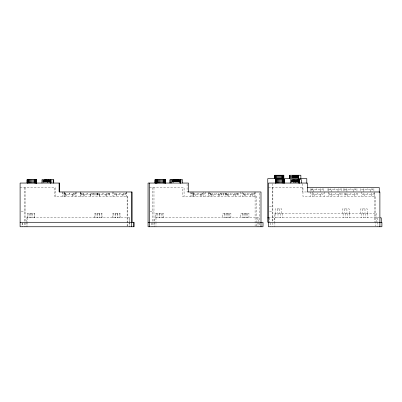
<?xml version="1.0" encoding="UTF-8"?>
<svg xmlns="http://www.w3.org/2000/svg" width="402" height="402" viewBox="0 0 402 402"><rect width="100%" height="100%" fill="white"/><g stroke="black" fill="none" stroke-linecap="round" stroke-linejoin="round"><path stroke-width="0.3" stroke-dasharray="2.01 1.51" d="M20.1 187.513L55.2 187.513L55.2 196.427M149.514 187.513L184.071 187.513L184.071 196.427M268.41 187.513L302.967 187.513L302.967 196.427L375.428 196.427L375.428 226.195M188.201 191.97L187.086 191.97L187.086 183.649M306.535 191.97L302.329 191.97L302.329 183.649M269.446 206.683L272.234 206.683M21.2 211.145L25.1 211.145M150.072 211.145L153.976 211.145M269.526 211.145L272.873 211.145M268.33 217.834L378.92 217.834M377.443 217.834L377.443 221.733M377.443 222.291L377.443 226.753M376.805 222.291L376.805 213.377L274.244 213.377L274.244 222.291M374.79 193.206L374.79 222.291M374.538 191.97L374.538 196.427M373.9 188.623L373.9 191.97M373.423 193.086L373.423 194.201L362.277 194.201L362.277 193.086M372.785 188.623L372.785 189.739L361.639 189.739L361.639 188.623M371.79 193.086L371.79 194.201M371.152 188.623L371.152 189.739M371.192 194.201L371.192 196.427M370.554 189.739L370.554 191.97M367.85 193.086L367.85 194.201M367.855 213.377L367.855 217.834M367.217 213.377L367.217 208.914L360.529 208.914L360.529 213.377M367.212 188.623L367.212 189.739M365.624 213.377L365.624 217.834M364.986 208.914L364.986 213.377M364.503 194.201L364.503 196.427M363.865 189.739L363.865 191.97M363.91 193.086L363.91 194.201M363.393 213.377L363.393 217.834M363.272 188.623L363.272 189.739M362.755 208.914L362.755 213.377M361.162 191.97L361.162 196.427M361.167 213.377L361.167 217.834M360.524 188.623L360.524 191.412M357.594 193.086L357.594 196.427M356.956 188.623L356.956 191.412M356.479 193.086L356.479 194.201L345.333 194.201L345.333 193.086M355.84 188.623L355.84 189.739L344.695 189.739L344.695 188.623M354.845 193.086L354.845 194.201M354.247 194.201L354.237 196.427M354.207 188.623L354.207 189.739M353.609 189.739L353.604 191.97M350.906 193.086L350.906 194.201M350.268 188.623L350.268 189.739M349.795 213.377L349.795 217.834M349.157 213.377L349.157 208.914L342.469 208.914L342.469 213.377M347.559 194.201L347.569 196.427M347.564 213.377L347.564 217.834M346.961 193.086L346.961 194.201M346.931 189.739L346.921 191.97M346.926 208.914L346.926 213.377M346.323 188.623L346.323 189.739M345.554 193.086L345.554 196.427M345.333 213.377L345.333 217.834M344.916 188.623L344.916 191.97M344.695 208.914L344.695 213.377M344.218 193.086L344.218 196.427M343.579 188.623L343.579 191.97M343.107 213.377L343.107 217.834M341.986 193.086L341.986 196.427M341.348 188.623L341.348 191.97M340.871 193.086L340.871 194.201L329.725 194.201L329.725 193.086M340.233 188.623L340.233 189.739L329.087 189.739L329.087 188.623M339.238 193.086L339.238 194.201M338.6 188.623L338.6 189.739M338.64 194.201L338.64 196.427M338.007 189.739L338.007 191.97M335.298 193.086L335.298 194.201M334.66 188.623L334.66 189.739M331.951 194.201L331.951 196.427M331.313 189.739L331.313 191.97M331.359 193.086L331.359 194.201M330.72 188.623L330.72 189.739M329.057 193.086L329.057 196.427M328.61 191.97L328.61 196.427M328.419 188.623L328.419 191.412M327.972 188.623L327.972 191.412M324.148 191.97L324.148 196.427M323.515 188.623L323.515 191.97M323.037 193.086L323.037 194.201L311.887 194.201L311.887 193.086M322.399 188.623L322.399 189.739L311.248 189.739L311.248 188.623M321.404 193.086L321.404 194.201M320.766 188.623L320.766 189.739M320.806 194.201L320.791 196.427M320.153 189.739L320.168 191.97M317.459 193.086L317.459 194.201M316.821 188.623L316.821 189.739M314.118 194.201L314.128 196.427M313.49 189.739L313.48 191.97M313.52 193.086L313.52 194.201M312.882 188.623L312.882 189.739M312.555 191.97L312.555 196.427M311.917 188.623L311.917 191.412M310.771 191.97L310.771 196.427M310.133 188.623L310.133 191.412M297.982 179.709L297.982 182.493M297.932 179.709L297.877 182.493M297.857 180.267L297.802 182.493L297.771 179.709M297.656 182.493L297.616 180.267L297.596 182.493M297.455 175.247L297.45 178.036M297.46 179.709L297.46 182.493M297.374 175.247L297.44 178.036M297.39 179.709L297.44 182.493M297.294 175.247L297.354 178.036M297.349 179.709L297.319 182.493L297.204 179.709M297.219 175.247L297.214 178.036M297.163 178.036L297.133 175.247L297.088 178.036M297.158 179.709L297.158 182.493M297.088 179.709L297.093 182.493M296.977 175.247L296.983 178.036M297.018 179.709L296.957 182.493M296.942 182.493L296.736 179.709M296.782 175.247L296.802 178.036M296.731 175.247L296.721 178.036M296.671 175.247L296.681 178.036M296.646 179.709L296.646 182.493M296.565 175.247L296.565 178.036M296.54 179.709L296.54 182.493M296.45 175.247L296.455 178.036M296.5 179.709L296.465 182.493M296.38 175.247L296.38 178.036M296.43 179.709L296.405 182.493M296.304 175.247L296.324 178.036M296.284 179.709L296.284 182.493L296.274 180.267M296.209 175.247L296.194 178.036M296.173 175.805L296.128 178.036M296.163 182.493L296.118 179.709L296.098 182.493M296.098 175.247L296.038 178.036L296.018 175.247M295.983 179.709L295.942 182.493M295.902 178.036L295.862 175.247L295.827 178.036M295.897 182.493L295.877 179.709L295.802 182.493M295.766 175.805L295.766 178.036M295.716 179.709L295.716 182.493M295.646 175.247L295.636 178.036M295.525 175.247L295.55 178.036M295.565 179.709L295.565 182.493M295.46 175.247L295.48 178.036M295.375 179.709L295.405 182.493M295.274 178.036L295.289 175.247L295.204 178.036M295.304 182.493L295.279 179.709L295.234 182.493M295.163 175.805L295.163 178.036M295.184 179.709L295.133 182.493M295.078 175.247L295.078 178.036M295.033 179.709L295.083 182.493M294.947 180.267L294.967 182.493M294.927 175.247L294.927 178.036M294.932 182.493L294.852 179.709L294.847 182.493M294.736 175.247L294.711 178.036M294.751 179.709L294.741 182.493M294.661 175.247L294.641 178.036M294.671 179.709L294.671 182.493M294.596 175.247L294.55 178.036M294.581 179.709L294.53 182.493M294.495 175.247L294.445 178.036M294.48 180.267L294.45 182.493M294.395 175.247L294.425 178.036M294.42 179.709L294.38 182.493M294.329 175.805L294.349 178.036M294.184 175.247L294.214 178.036M294.219 179.709L294.194 182.493M294.113 175.247L294.163 178.036M294.169 179.709L294.169 182.493M294.033 175.247L294.033 178.036M294.038 179.709L294.093 182.493M293.937 175.247L293.942 178.036M293.942 179.709L293.973 182.493M293.887 175.247L293.892 178.036M293.912 179.709L293.912 182.493M293.842 178.036L293.782 175.247L293.716 178.036M293.792 179.709L293.782 182.493L293.731 179.709M293.611 179.709L293.611 182.493M293.555 175.247L293.53 178.036M293.55 179.709L293.55 182.493L293.49 179.709M293.485 175.247L293.455 178.036M293.42 175.247L293.41 178.036M293.43 179.709L293.415 182.493M293.304 175.247L293.334 178.036M293.189 175.247L293.259 178.036M293.164 175.247L293.153 178.036M293.088 175.247L293.088 178.036M292.963 175.247L292.932 178.036M292.978 179.709L292.988 182.493M292.862 179.709L292.862 182.493M292.812 179.709L292.782 182.493M292.741 175.247L292.741 178.036M292.711 179.709L292.711 182.493M292.606 175.247L292.636 178.036M292.671 179.709L292.631 182.493M292.571 179.709L292.571 182.493M292.43 175.247L292.45 178.036M292.415 175.247L292.349 178.036L292.339 175.247M292.174 175.247L292.224 178.036M292.108 175.247L292.153 178.036M292.073 178.036L292.028 175.247L291.932 178.036M291.726 180.267L291.726 182.493M291.601 180.267L291.601 182.493M291.535 180.267L291.535 182.493M291.088 175.805L291.088 178.036M291.138 180.267L291.138 182.493M290.963 175.805L290.963 178.036M290.897 175.805L290.897 178.036M290.5 175.805L290.5 178.036M282.46 213.377L282.46 217.834M281.822 213.377L281.822 208.914L275.134 208.914L275.134 213.377M280.234 213.377L280.234 217.834M279.596 208.914L279.596 213.377M278.003 213.377L278.003 217.834M277.365 208.914L277.365 213.377M275.772 213.377L275.772 217.834M274.883 217.834L274.883 221.733M274.883 222.291L274.883 226.753M272.873 187.513L272.873 226.753M272.234 183.674L272.234 222.291M270.42 222.849L270.42 226.753M269.782 217.834L269.782 222.291M259.546 193.206L259.546 221.673M259.546 222.849L259.546 226.753M258.546 221.733L258.546 217.834L154.539 217.834L154.539 221.733M258.546 222.291L258.546 226.753M257.099 217.834L257.099 221.733M257.099 222.291L257.099 226.753M256.531 226.195L256.531 196.427L182.629 196.427L182.629 187.513M255.642 191.97L255.642 196.427M255.089 196.427L255.089 226.195M254.526 193.086L254.526 194.201L241.934 194.201L241.934 193.086M254.195 191.97L254.195 196.427M253.079 193.086L253.079 194.201M252.893 193.086L252.893 194.201M252.295 194.201L252.295 196.427M251.446 193.086L251.446 194.201M250.853 194.201L250.853 196.427M248.954 193.086L248.954 194.201M248.959 217.834L248.959 213.377L240.823 213.377L240.823 217.834M247.506 193.086L247.506 194.201M247.511 213.377L247.511 217.834M246.727 213.377L246.727 217.834M245.607 194.201L245.607 196.427M245.28 213.377L245.28 217.834M245.014 193.086L245.014 194.201M244.496 213.377L244.496 217.834M244.165 194.201L244.165 196.427M243.567 193.086L243.567 194.201M243.381 193.086L243.381 194.201M243.054 213.377L243.054 217.834M242.265 191.97L242.265 196.427M242.27 213.377L242.27 217.834M240.818 191.97L240.818 196.427M238.698 193.086L238.698 196.427M237.582 193.086L237.582 194.201L224.989 194.201L224.989 193.086M237.25 193.086L237.25 196.427M236.135 193.086L236.135 194.201M235.949 193.086L235.949 194.201M235.346 194.201L235.351 196.427M234.502 193.086L234.502 194.201M233.899 194.201L233.909 196.427M232.009 193.086L232.009 194.201M230.899 217.834L230.899 213.377L222.763 213.377L222.763 217.834M230.562 193.086L230.562 194.201M229.452 213.377L229.452 217.834M228.673 194.201L228.663 196.427M228.668 213.377L228.668 217.834M228.065 193.086L228.065 194.201M227.215 194.201L227.225 196.427M227.22 213.377L227.22 217.834M226.658 193.086L226.658 196.427M226.437 193.086L226.437 194.201M226.437 213.377L226.437 217.834M225.321 193.086L225.321 196.427M225.21 193.086L225.21 196.427M224.994 213.377L224.994 217.834M224.21 213.377L224.21 217.834M223.874 193.086L223.874 196.427M223.09 193.086L223.09 196.427M221.974 193.086L221.974 194.201L209.382 194.201L209.382 193.086M221.643 193.086L221.643 196.427M220.527 193.086L220.527 194.201M220.341 193.086L220.341 194.201M219.748 194.201L219.748 196.427M218.899 193.086L218.899 194.201M218.301 194.201L218.301 196.427M216.402 193.086L216.402 194.201M214.954 193.086L214.954 194.201M213.055 194.201L213.055 196.427M212.462 193.086L212.462 194.201M211.613 194.201L211.613 196.427M211.015 193.086L211.015 194.201M210.829 193.086L210.829 194.201M210.161 193.086L210.161 196.427M209.713 191.97L209.713 196.427M208.713 193.086L208.713 196.427M208.266 191.97L208.266 196.427M205.256 191.97L205.256 196.427M204.141 193.086L204.141 194.201L191.543 194.201L191.543 193.086M203.809 191.97L203.809 196.427M202.693 193.086L202.693 194.201M202.507 193.086L202.507 194.201M201.894 194.201L201.91 196.427M201.06 193.086L201.06 194.201M200.462 194.201L200.452 196.427M198.563 193.086L198.563 194.201M197.121 193.086L197.121 194.201M195.231 194.201L195.221 196.427M194.623 193.086L194.623 194.201M193.789 194.201L193.774 196.427M193.658 191.97L193.658 196.427M193.176 193.086L193.176 194.201M192.99 193.086L192.99 194.201M192.211 191.97L192.211 196.427M191.875 191.97L191.875 196.427M190.432 191.97L190.432 196.427M181.156 179.709L181.156 182.493M179.387 179.709L179.387 182.493M179.347 179.709L179.352 182.493M179.277 179.709L179.247 182.493M179.116 179.709L179.126 182.493L179.086 179.709M178.955 179.709L178.98 182.493M178.865 179.709L178.905 182.493M178.815 179.709L178.83 182.493M178.739 179.709L178.724 182.493M178.654 179.709L178.659 182.493M178.599 179.709L178.543 182.493M178.483 179.709L178.463 182.493M178.413 179.709L178.382 182.493M178.352 179.709L178.347 182.493M178.197 179.709L178.192 182.493M178.111 179.709L178.131 182.493M178.046 179.709L178.066 182.493M177.945 179.709L177.945 182.493L177.905 179.709M177.83 179.709L177.779 182.493L177.759 179.709M177.654 179.709L177.664 182.493M177.594 179.709L177.533 182.493L177.513 179.709M177.372 179.709L177.377 182.493M177.292 179.709L177.277 182.493L177.267 179.709M177.116 179.709L177.116 182.493M177.061 179.709L177.096 182.493M176.98 179.709L177.001 182.493M176.92 179.709L176.905 182.493M176.815 179.709L176.82 182.493M176.744 179.709L176.749 182.493M176.599 179.709L176.644 182.493M176.553 179.709L176.533 182.493M176.508 179.709L176.473 182.493L176.398 179.709M176.292 179.709L176.317 182.493M176.197 179.709L176.187 182.493M176.136 179.709L176.156 182.493M176.061 179.709L176.091 182.493M175.94 179.709L175.93 182.493M175.875 179.709L175.895 182.493L175.82 179.709M175.679 179.709L175.754 182.493M175.624 179.709L175.599 182.493M175.553 179.709L175.584 182.493M175.473 179.709L175.458 182.493M175.372 179.709L175.372 182.493M175.297 179.709L175.272 182.493L175.182 179.709M175.141 179.709L175.151 182.493M175.036 179.709L175.016 182.493M174.93 179.709L174.965 182.493L174.855 179.709M174.79 179.709L174.83 182.493M174.709 179.709L174.674 182.493M174.594 179.709L174.624 182.493M174.563 179.709L174.548 182.493M174.458 179.709L174.448 182.493M174.347 179.709L174.378 182.493M174.327 179.709L174.327 182.493M174.237 179.709L174.187 182.493M174.156 179.709L174.091 182.493M174.086 179.709L174.071 182.493M173.965 179.709L173.965 182.493M173.875 179.709L173.895 182.493M173.815 182.493L173.77 179.709L173.729 182.493M173.599 179.709L173.634 182.493M173.574 179.709L173.553 182.493M173.483 179.709L173.433 182.493M173.383 179.709L173.383 182.493M173.267 179.709L173.272 182.493M173.207 179.709L173.207 182.493M173.111 179.709L173.151 182.493M173.071 179.709L173.041 182.493M172.77 179.709L172.749 182.493L172.709 179.709M172.634 179.709L172.614 182.493M172.523 179.709L172.523 182.493M172.418 179.709L172.448 182.493M172.373 179.709L172.373 182.493M163.564 217.834L163.564 213.377L155.428 213.377L155.428 217.834M162.117 213.377L162.117 217.834M161.338 213.377L161.338 217.834M159.89 213.377L159.89 217.834M159.107 213.377L159.107 217.834M157.659 213.377L157.659 217.834M156.875 213.377L156.875 217.834M155.986 217.834L155.986 221.733M155.986 222.291L155.986 226.753M154.539 222.291L154.539 226.753M153.976 187.513L153.976 226.753M152.529 187.513L152.529 226.753M151.524 222.849L151.524 226.753M129.67 221.733L129.67 217.834L26.572 217.834L26.572 221.733M129.67 222.291L129.67 226.753M129.127 217.834L129.127 221.733M129.127 222.291L129.127 226.753M127.66 226.195L127.66 196.427L54.657 196.427L54.657 187.513M127.117 196.427L127.117 226.195M126.766 191.97L126.766 196.427M126.228 191.97L126.228 196.427M125.655 193.086L125.655 194.201L113.967 194.201L113.967 193.086M125.112 193.086L125.112 194.201M124.022 193.086L124.022 194.201M123.479 193.086L123.424 196.427M122.881 194.201L122.881 196.427M120.077 193.086L120.077 194.201M120.082 217.834L120.082 213.377L112.856 213.377L112.856 217.834M119.54 193.086L119.54 194.201M119.545 213.377L119.545 217.834M117.856 213.377L117.856 217.834M117.314 213.377L117.314 217.834M116.736 194.201L116.736 196.427M116.138 193.086L116.193 196.427M115.595 193.086L115.595 194.201M115.625 213.377L115.625 217.834M115.083 213.377L115.083 217.834M114.505 193.086L114.505 194.201M113.389 191.97L113.389 196.427M113.394 213.377L113.394 217.834M112.851 191.97L112.851 196.427M109.821 193.086L109.821 196.427M109.284 193.086L109.284 196.427M108.711 193.086L108.711 194.201L97.018 194.201L97.018 193.086M108.168 193.086L108.168 194.201M107.078 193.086L107.078 194.201M106.535 193.086L106.535 194.201M106.48 194.201L106.47 196.427M105.937 194.201L105.927 196.427M103.133 193.086L103.133 194.201M102.595 193.086L102.595 194.201M102.023 217.834L102.023 213.377L94.797 213.377L94.797 217.834M101.485 213.377L101.485 217.834M99.791 194.201L99.802 196.427M99.796 213.377L99.796 217.834M99.259 194.201L99.249 196.427M99.254 213.377L99.254 217.834M99.193 193.086L99.193 194.201M98.651 193.086L98.651 194.201M97.781 193.086L97.781 196.427M97.56 193.086L97.56 194.201M97.565 213.377L97.565 217.834M97.244 193.086L97.244 196.427M97.023 213.377L97.023 217.834M96.445 193.086L96.445 196.427M95.907 193.086L95.907 196.427M95.334 213.377L95.334 217.834M94.219 193.086L94.219 196.427M93.676 193.086L93.676 196.427M93.103 193.086L93.103 194.201L81.415 194.201L81.415 193.086M92.56 193.086L92.56 194.201M91.47 193.086L91.47 194.201M90.927 193.086L90.927 194.201M90.872 194.201L90.872 196.427M90.329 194.201L90.329 196.427M87.525 193.086L87.525 194.201M86.988 193.086L86.988 194.201M84.184 194.201L84.184 196.427M83.641 194.201L83.641 196.427M83.586 193.086L83.586 194.201M83.043 193.086L83.043 194.201M81.953 193.086L81.953 194.201M81.284 193.086L81.284 196.427M80.837 191.97L80.837 196.427M80.742 193.086L80.742 196.427M80.299 191.97L80.299 196.427M76.38 191.97L76.38 196.427M75.837 191.97L75.837 196.427M75.264 193.086L75.264 194.201L63.576 194.201L63.576 193.086M74.727 193.086L74.727 194.201M73.631 193.086L73.631 194.201M73.094 193.086L73.094 194.201M73.033 194.201L73.023 196.427M72.481 194.201L72.496 196.427M69.692 193.086L69.692 194.201M69.149 193.086L69.149 194.201M66.36 194.201L66.345 196.427M65.817 194.201L65.807 196.427M65.752 193.086L65.752 194.201M65.209 193.086L65.209 194.201M64.787 191.97L64.787 196.427M64.245 191.97L64.245 196.427M64.119 193.086L64.119 194.201M63.003 191.97L63.003 196.427M62.461 191.97L62.461 196.427M49.722 179.709L49.727 182.493M49.541 179.709L49.546 182.493M49.406 179.709L49.446 182.493M49.32 179.709L49.34 182.493M49.25 179.709L49.295 182.493M49.17 179.709L49.175 182.493M49.124 182.493L49.079 179.709L49.009 182.493M48.727 179.709L48.768 182.493M48.692 179.709L48.632 182.493M48.587 179.709L48.567 182.493M48.511 179.709L48.501 182.493M48.421 179.709L48.456 182.493M48.346 179.709L48.351 182.493M48.23 179.709L48.215 182.493M48.185 179.709L48.145 182.493M48.119 179.709L48.069 182.493L47.974 179.709M47.944 179.709L47.878 182.493M47.506 179.709L47.506 182.493M47.401 179.709L47.416 182.493M47.366 179.709L47.315 182.493M47.255 179.709L47.22 182.493M47.18 180.267L47.2 182.493M47.049 179.709L47.039 182.493M47.004 179.709L46.994 182.493M46.873 179.709L46.898 182.493M46.808 179.709L46.808 182.493M46.722 179.709L46.712 182.493M46.642 179.709L46.657 182.493M46.582 179.709L46.542 182.493M46.461 179.709L46.506 182.493M46.431 179.709L46.401 182.493M46.285 182.493L46.295 179.709L46.205 182.493M46.17 179.709L46.124 182.493L46.034 179.709M46.009 179.709L46.034 182.493M45.878 179.709L45.868 182.493M45.813 179.709L45.798 182.493L45.758 179.709M45.667 179.709L45.672 182.493M45.612 179.709L45.587 182.493M45.466 179.709L45.506 182.493M45.416 179.709L45.421 182.493M45.32 182.493L45.285 179.709L45.24 182.493M45.19 179.709L45.13 182.493M45.099 179.709L45.094 182.493M45.014 179.709L45.014 182.493M44.944 179.709L44.944 182.493M44.798 179.709L44.778 182.493M44.748 179.709L44.743 182.493M44.667 179.709L44.677 182.493M44.552 179.709L44.552 182.493M44.471 179.709L44.451 182.493M44.401 179.709L44.401 182.493M43.954 180.267L43.954 182.493M43.828 180.267L43.828 182.493M43.763 180.267L43.763 182.493M43.371 180.267L43.416 182.493M43.29 180.267L43.29 182.493M43.225 180.267L43.225 182.493M42.828 180.267L42.828 182.493M42.723 179.709L42.723 182.493M34.688 217.834L34.693 213.377L27.462 213.377L27.462 217.834M34.15 213.377L34.15 217.834M32.461 213.377L32.461 217.834M31.919 213.377L31.919 217.834M30.23 213.377L30.23 217.834M29.693 213.377L29.693 217.834M28.004 213.377L28.004 217.834M27.11 217.834L27.11 221.733M27.11 222.291L27.11 226.753M26.572 222.291L26.572 226.753M25.1 187.513L25.1 226.753M24.557 187.513L24.557 226.753M22.653 222.849L22.653 226.753M22.11 222.849L22.11 226.753M293.274 182.493L293.274 179.709L293.244 182.493M293.113 182.493L293.113 179.709L293.088 182.493M292.857 178.036L292.857 175.247L292.807 178.036M172.93 182.493L172.93 179.709L172.9 182.493M49.632 182.493L49.647 179.709L49.602 182.493M48.893 182.493L48.893 179.709L48.878 182.493M47.798 182.493L47.803 179.709L47.788 182.493M47.632 182.493L47.632 179.709L47.582 182.493M44.31 182.493L44.31 179.709L44.26 182.493"/><path stroke-width="0.6" d="M283.772 175.247L283.767 178.594L283.802 175.247L274.737 175.247L274.737 178.594M155.031 179.709L165.549 179.709L165.544 183.051M284.445 179.709L275.375 179.709L275.41 183.051L275.45 179.709M307.349 187.513L379.252 187.513L379.252 192.463M188.201 191.97L260.993 191.97L260.993 226.753M267.772 217.834L268.888 217.834M380.001 217.834L381.262 217.834L381.262 222.291M20.1 222.291L134.127 222.291L134.127 226.753L20.1 226.753L20.1 183.051L59.657 183.051L59.657 191.97M148.067 222.291L263.003 222.291L263.003 226.753L148.067 226.753L148.067 183.051L188.533 183.051L188.533 191.97M379.89 222.291L267.772 222.291L267.772 178.594L306.791 178.594L306.791 183.347M380.001 222.291L381.9 222.291L381.9 226.753L268.41 226.753L268.41 183.051L307.429 183.051L307.429 191.97L379.89 191.97L379.89 226.753M301.5 183.051L301.5 179.709L290.294 179.709L290.294 183.051M300.862 178.594L300.862 175.247L289.656 175.247L289.656 178.594M299.209 179.709L299.209 183.051M299.178 179.709L299.158 183.051M299.083 179.709L299.063 183.051M298.998 179.709L298.998 183.051M298.922 179.709L298.922 183.051M298.425 175.247L298.425 178.594M298.284 175.247L298.284 178.594M289.857 175.247L289.857 178.594M284.44 179.709L284.44 183.051M284.299 179.709L284.299 183.051M284.108 179.709L284.108 183.051M283.847 179.709L283.847 183.051M283.671 175.247L283.661 178.594M283.47 175.247L283.47 178.594M283.521 179.709L283.521 183.051M283.209 175.247L283.209 178.594M283.139 179.709L283.139 183.051M282.882 175.247L282.882 178.594M282.707 179.709L282.707 183.051M282.505 175.247L282.505 178.594M282.214 179.709L282.214 183.051M282.068 175.247L282.068 178.594M281.576 175.247L281.576 178.594M281.149 179.709L281.149 183.051M280.511 175.247L280.511 178.594M280.028 179.709L280.028 183.051M279.39 175.247L279.39 178.594M278.993 179.709L278.993 183.051M278.355 175.247L278.355 178.594M278.078 179.709L278.078 183.051M277.44 175.247L277.44 178.594M277.285 179.709L277.285 183.051M276.646 175.247L276.646 178.594M276.606 179.709L276.606 183.051M276.068 179.709L276.068 183.051M275.968 175.247L275.968 178.594M275.682 179.709L275.682 183.051M275.526 179.709L275.526 183.051M275.43 175.247L275.43 178.594M275.043 175.247L275.043 178.594M274.812 175.247L274.812 178.594M182.603 183.051L182.603 179.709L169.956 179.709L169.956 183.051M180.312 179.709L180.312 183.051M180.282 179.709L180.262 183.051M180.166 179.709L180.166 183.051M180.026 179.709L180.026 183.051M171.398 179.709L171.398 183.051M170.152 179.709L170.152 183.051M165.513 179.709L165.518 183.051M165.438 179.709L165.448 183.051M165.212 179.709L165.212 183.051M164.951 179.709L164.951 183.051M164.624 179.709L164.624 183.051M164.247 179.709L164.247 183.051M163.81 179.709L163.81 183.051M163.318 179.709L163.318 183.051M162.252 179.709L162.252 183.051M161.132 179.709L161.132 183.051M160.096 179.709L160.096 183.051M159.182 179.709L159.182 183.051M158.388 179.709L158.388 183.051M157.71 179.709L157.71 183.051M157.172 179.709L157.172 183.051M156.785 179.709L156.785 183.051M156.514 179.709L156.554 183.051M156.478 179.709L156.478 183.051M156.267 179.709L156.267 183.051M155.725 179.709L155.725 183.051M155.358 179.709L155.338 183.051M155.187 179.709L155.187 183.051M155.107 183.051L155.107 179.709L155.031 183.051M149.514 183.051L149.514 226.753M133.59 222.291L133.59 226.753M132.117 222.291L132.117 191.97L59.119 191.97L59.119 183.051M131.58 191.97L131.58 226.753M53.727 183.051L53.727 179.709L41.984 179.709L41.984 183.051M53.19 179.709L53.19 183.051M50.752 179.709L50.768 183.051M50.612 179.709L50.612 183.051M36.672 183.051L36.677 179.709L27.06 179.709L27.1 183.051M36.637 179.709L36.637 183.051M36.527 179.709L36.542 183.051M36.411 179.709L36.456 183.051M36.341 179.709L36.341 183.051M36.1 179.709L36.095 183.051M35.984 179.709L35.999 183.051M35.798 179.709L35.798 183.051M35.537 179.709L35.537 183.051M35.21 179.709L35.21 183.051M34.828 179.709L34.828 183.051M34.396 179.709L34.396 183.051M33.904 179.709L33.904 183.051M32.838 179.709L32.838 183.051M31.713 179.709L31.713 183.051M30.683 179.709L30.683 183.051M29.768 179.709L29.768 183.051M28.974 179.709L28.974 183.051M28.296 179.709L28.296 183.051M27.758 179.709L27.758 183.051M27.371 179.709L27.371 183.051M27.14 179.709L27.14 183.051M298.57 178.594L298.54 175.247L298.52 178.594M50.898 183.051L50.898 179.709L50.868 183.051"/></g></svg>
